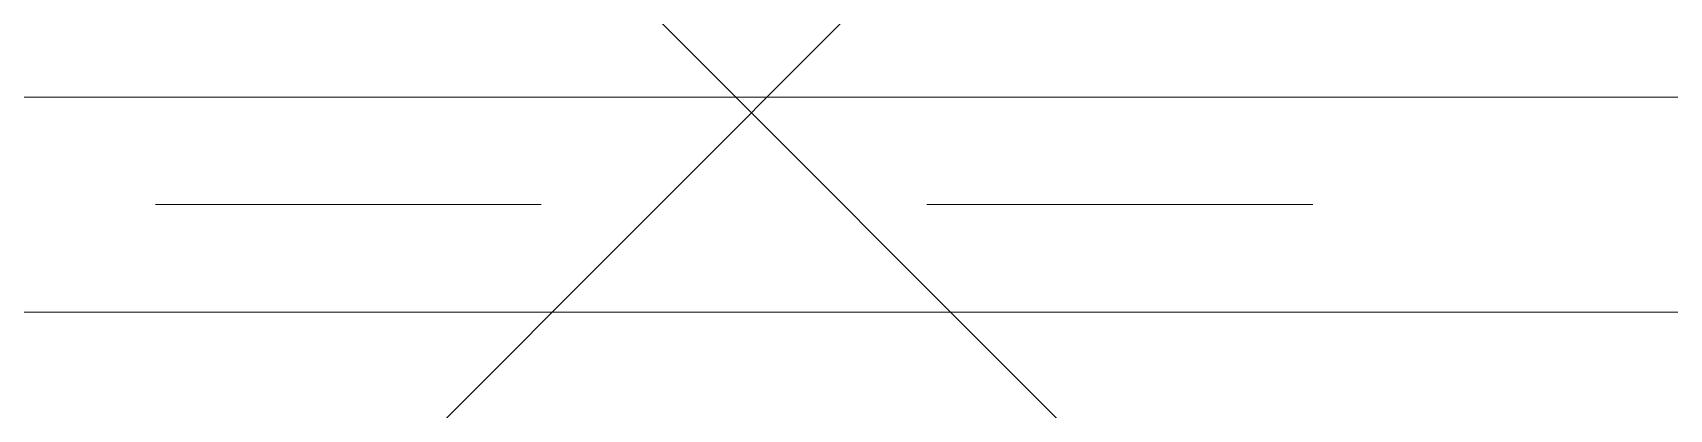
# Model space of a CAD drawing. Header units: millimetres. Extents: x -263990 to 193903, y -164417 to 240530.
# Drawn here: x -178331.3 to -177907.1, y -119459.4 to -119362 of the extents above; entities that cross this region are included whole.
import ezdxf

# ---------------------------------------------------------------- set-up
doc = ezdxf.new("R2010")
doc.units = ezdxf.units.MM
doc.header["$LTSCALE"] = 20
doc.linetypes.add('пунктирнаяX2', pattern=[12.7, 0, -12.7])
doc.linetypes.add('штриховая 50', pattern=[1, 0.5, -0.5])
doc.layers.get('0').update_dxf_attribs({"lineweight": 0})
doc.layers.add('TN-ПАРОИЗОЛЯЦИЯ', color=94, linetype='Continuous', lineweight=15)

msp = doc.modelspace()

# ---------------------------------------------------------------- hatches: boundary and pattern name
at = {"lineweight": 9, "transparency": 33554559}
h = msp.add_hatch(dxfattribs=at)
h.set_pattern_fill('ANSI37', scale=77.982864)
h.set_pattern_definition([(45, (-170616.91, -117456.96), (-175.0765, 175.0765), []), (135, (-170616.91, -117456.96), (-175.0765, -175.0765), [])])
h.paths.add_polyline_path([(-166496.98692, -116571.07583), (-179227.15119, -116571.07127), (-179227.15119, -119534.55212), (-166496.98692, -119534.55667)])

# ---------------------------------------------------------------- linework, layer by layer
at = {"layer": 'TN-ПАРОИЗОЛЯЦИЯ', "color": 7, "linetype": 'Continuous'}
for p, q in [((-179271.71283, -119378.58639), (-177611.53148, -119378.58639)), ((-179327.41487, -119434.28844), (-177611.53148, -119434.28844))]:
    msp.add_line(p, q, dxfattribs=at)
at = {"layer": 'TN-ПАРОИЗОЛЯЦИЯ', "color": 7, "linetype": 'пунктирнаяX2'}
msp.add_line((-179299.56385, -119406.43741), (-177611.53148, -119406.43741), dxfattribs=at)
at = {"layer": 'TN-ПАРОИЗОЛЯЦИЯ', "color": 7, "linetype": 'штриховая 50', "ltscale": 10}
msp.add_line((-179299.56385, -119406.43741), (-177611.53148, -119406.43741), dxfattribs=at)

doc.saveas('drawing.dxf')
